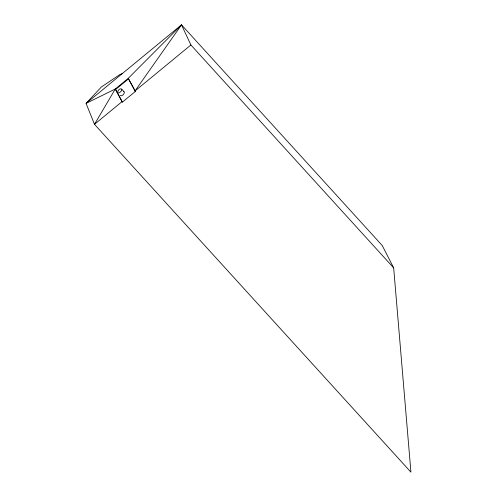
<?xml version="1.0" encoding="UTF-8"?>
<svg xmlns="http://www.w3.org/2000/svg" width="497" height="497" viewBox="0 0 497 497"><rect width="100%" height="100%" fill="white"/><g stroke="black" fill="none" stroke-linecap="round" stroke-linejoin="round"><path stroke-width="0.75" d="M135.364 91.448L128.232 78.346L135.364 91.448L122.424 102.096L115.292 88.994L94.498 124.312L410.926 472.15L393.674 267.895L382.255 245.537L181.504 24.85L86.074 103.388L94.498 124.312L122.026 101.655L115.292 88.994L128.232 78.346L181.504 24.85L190.891 44.985L393.674 267.895M181.504 24.85L134.967 91.007L190.891 44.985M115.695 89.429L128.63 78.787M115.292 88.994L86.074 103.388L101.264 87.081L119.982 74.488L122.231 73.631M123.399 91.647L123.815 91.703M121.802 89.249L120.808 88.795L119.572 89.118L118.416 90.199C115.385 95.474 122.156 92.162 121.802 89.249L124.393 92.1C124.349 93.97 122.125 96.573 120.15 95.554M122.026 101.655L122.424 102.096"/></g></svg>
